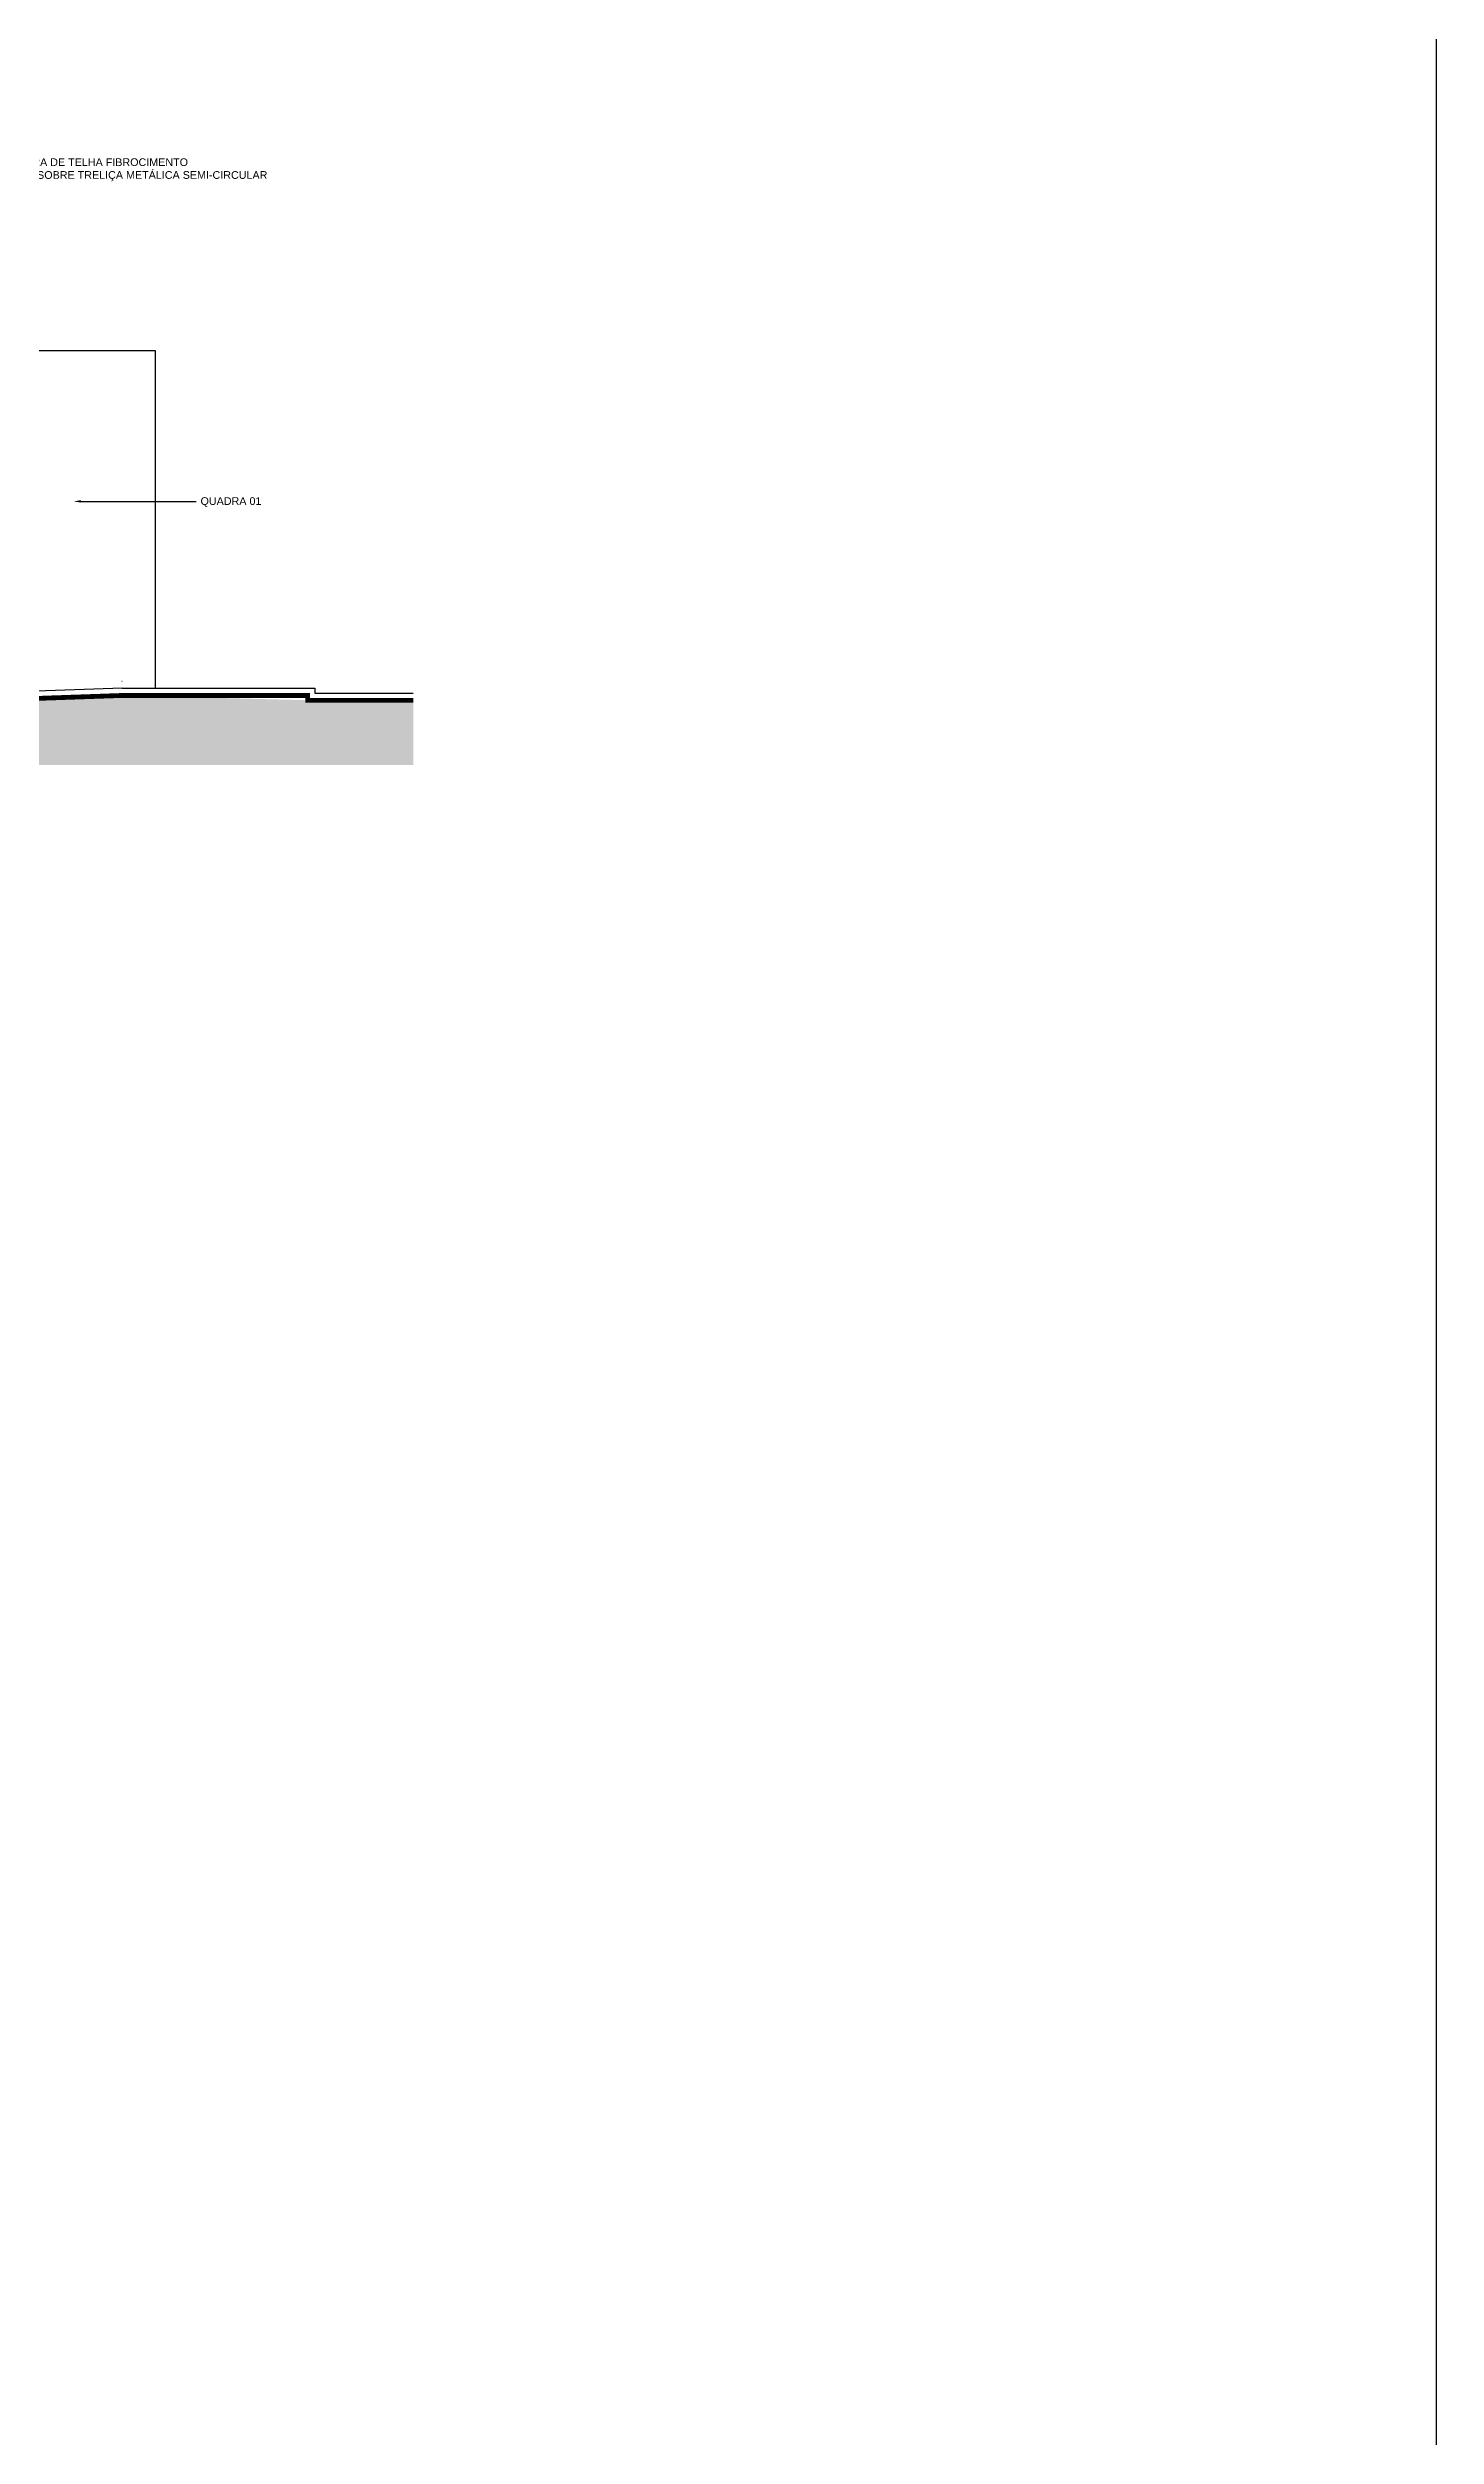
# Model space of a CAD drawing. Header units: metres. Extents: x 2494 to 3558, y 282 to 553.
# Drawn here: x 3136.44 to 3165.34, y 332.19 to 381.9 of the extents above; entities that cross this region are included whole.
import ezdxf
from ezdxf import colors
from ezdxf.entities.mleader import LeaderData, LeaderLine
from ezdxf.math import Vec2, Vec3

# ---------------------------------------------------------------- set-up
doc = ezdxf.new("R2010")
doc.units = ezdxf.units.M
doc.header["$LTSCALE"] = 7
doc.header["$MEASUREMENT"] = 0
for name, color, linetype in [('PENA 01', 1, 'Continuous'), ('PENA 02', 2, 'Continuous'), ('PENA 06', 6, 'Continuous'), ('TXT ESPECIFICAÇÕES', 7, 'Continuous')]:
    doc.layers.add(name, color=color, linetype=linetype)
doc.styles.get("Standard").update_dxf_attribs({"font": 'arial.ttf'})

msp = doc.modelspace()

# ---------------------------------------------------------------- hatches: boundary and pattern name
at = {"layer": 'PENA 01', "ltscale": 1.5}
h = msp.add_hatch(dxfattribs=at)
h.set_pattern_fill('EARTH', color=256, scale=0.75, angle=45, style=0, double=1)
h.set_pattern_definition([(45, (3044.36074, 366.97144), (3e-17, 0.26516504), [0.1875, -0.1875]), (45, (3044.31102, 367.02116), (3e-17, 0.26516504), [0.1875, -0.1875]), (45, (3044.2613, 367.07088), (3e-17, 0.26516504), [0.1875, -0.1875]), (135, (3044.2613, 367.10403), (-0.26516504, 6e-17), [0.1875, -0.1875]), (135, (3044.31102, 367.15374), (-0.26516504, 6e-17), [0.1875, -0.1875]), (135, (3044.36074, 367.20346), (-0.26516504, 6e-17), [0.1875, -0.1875])])
h.paths.add_polyline_path([(3144.045, 368.321), (3141.847, 368.321), (3137.993, 368.421), (3132.8, 368.241), (3052.052, 368.241), (3052.052, 368.031), (3044.361, 368.031), (3044.361, 366.971), (3144.045, 366.971)])

# ---------------------------------------------------------------- linework, layer by layer
msp.add_lwpolyline([(3019.132, 428.695), (3165.339, 428.695), (3165.339, 282.488), (3019.132, 282.488)], close=True)
at = {"layer": 'PENA 01'}
for p, q in [((3132.652, 375.601), (3138.672, 375.601)), ((3138.672, 375.601), (3138.672, 368.571))]:
    msp.add_line(p, q, dxfattribs=at)
at = {"layer": 'PENA 02', "const_width": 0.1}
msp.add_lwpolyline([(3144.045, 368.321), (3141.847, 368.321), (3141.847, 368.421), (3137.993, 368.421), (3132.8, 368.241), (3052.052, 368.241), (3052.052, 368.031), (3044.361, 368.031)], dxfattribs=at)
msp.add_lwpolyline([(3144.045, 368.321), (3141.847, 368.321), (3141.847, 368.421), (3137.993, 368.421), (3132.8, 368.241), (3052.052, 368.241), (3052.052, 368.031), (3044.361, 368.031)], dxfattribs=at)
at = {"layer": 'PENA 06'}
msp.add_line((3137.99, 368.571), (3141.997, 368.571), dxfattribs=at)
for points in [[(3137.984, 368.571), (3137.99, 368.571), (3132.797, 368.391)], [(3137.979, 368.721), (3137.985, 368.721)], [(3141.997, 368.571), (3141.997, 368.471), (3144.045, 368.471)]]:
    msp.add_lwpolyline(points, dxfattribs=at)

# ---------------------------------------------------------------- leaders
at = {"layer": 'TXT ESPECIFICAÇÕES', "ltscale": 0.05}
ml = msp.add_multileader_mtext('Standard', dxfattribs=at)
ml.set_content('COBERTURA DE TELHA FIBROCIMENTO\\PDISPOSTA SOBRE TRELIÇA METÁLICA SEMI-CIRCULAR', color=256)
ml.set_leader_properties()
ml.build(insert=Vec2(0, 0))
ml.multileader.update_dxf_attribs({"dogleg_length": 0.36, "arrow_head_size": 0.15})
ctx = ml.context
ctx.base_point, ctx.char_height, ctx.arrow_head_size, ctx.landing_gap_size, ctx.plane_origin = Vec3(3134.933, 379.496), 0.16, 0.15, 0.09, Vec3(3135.243, 376.952)
notes = []
notes.append((ctx, [(0, (1, 1, 0), (3134.573, 379.496), (1, 0), 0.36, [(0, [(3132.382, 379.496)], 0, [])])]))
ctx.mtext.insert, ctx.mtext.flow_direction = Vec3(3135.023, 379.599), 5
ml = msp.add_multileader_mtext('Standard', dxfattribs=at)
ml.set_content('QUADRA 01', color=256)
ml.set_leader_properties()
ml.build(insert=Vec2(0, 0))
ml.multileader.update_dxf_attribs({"dogleg_length": 0.36, "arrow_head_size": 0.15})
ctx = ml.context
ctx.base_point, ctx.char_height, ctx.arrow_head_size, ctx.landing_gap_size, ctx.plane_origin = Vec3(3139.527, 372.46), 0.16, 0.15, 0.09, Vec3(3139.838, 369.915)
notes.append((ctx, [(0, (1, 1, 0), (3139.167, 372.46), (1, 0), 0.36, [(0, [(3136.976, 372.46)], 0, [])])]))
ctx.mtext.insert, ctx.mtext.flow_direction = Vec3(3139.617, 372.546), 5
for ctx, leaders in notes:
    for number, flags, end, landing, length, lines in leaders:
        leader = LeaderData()
        leader.index, (leader.has_last_leader_line, leader.has_dogleg_vector, leader.attachment_direction) = number, flags
        leader.last_leader_point, leader.dogleg_vector, leader.dogleg_length = Vec3(end), Vec3(landing), length
        for number, points, colour, breaks in lines:
            line = LeaderLine()
            line.index, line.vertices, line.color, line.breaks = number, Vec3.list(points), colors.encode_raw_color(colour), breaks
            leader.lines.append(line)
        ctx.leaders.append(leader)

doc.saveas('drawing.dxf')
